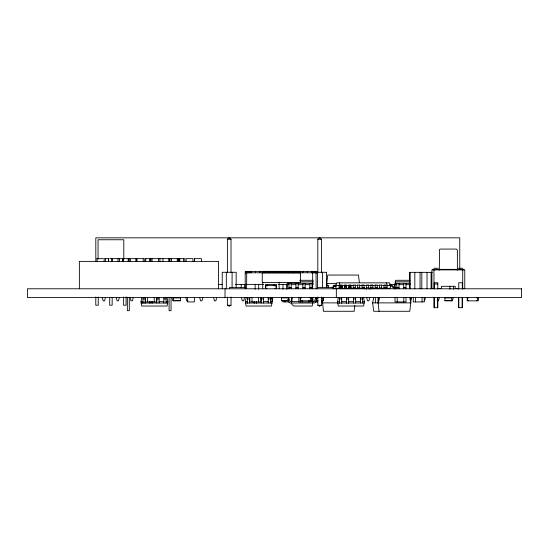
<?xml version="1.0" encoding="UTF-8"?>
<svg xmlns="http://www.w3.org/2000/svg" width="549" height="549" viewBox="0 0 549 549"><rect width="100%" height="100%" fill="white"/><g stroke="black" fill="none" stroke-linecap="round" stroke-linejoin="round"><path stroke-width="0.82" d="M387.1 288.335L387.347 285.59L386.448 282.852M357.982 288.335L335.947 288.335L335.796 285.59L336.674 282.852L389.564 282.852L390.572 285.59L390.298 288.335L385.384 288.335M327.177 285.727L326.737 283.442L327.76 275.049L358.47 275.049L359.396 282.605M354.846 305.402L354.126 311.276L323.416 311.276L322.393 300.598M167.054 297.544L167.836 301.655L167.095 306.033L141.731 306.033L140.997 301.655L141.772 297.544M271.405 297.544L272.18 301.655L271.446 306.033L246.082 306.033L245.341 301.655L246.124 297.544M292.343 297.544L291.56 303.021L291.931 304.53L293.893 306.033L312.189 306.033L312.93 301.655L312.148 297.544M363.582 297.544L364.364 301.655L363.623 306.033L338.259 306.033L337.525 301.655L338.301 297.544M379.071 311.276L378.048 302.883L379.071 297.544L379.071 300.598M410.81 297.544L410.81 302.883L409.78 311.276L373.732 311.276L372.634 302.883L373.732 297.544M395.692 288.781L395.692 287.765L394.443 287.745A1.016 1.016 0 0 1 393.997 287.511L391.965 285.302L390.181 285.089L390.181 286.104L391.437 286.125A1.016 1.016 0 0 1 391.876 286.358L394.017 288.63A1.359 1.359 0 0 0 394.457 288.767L395.692 288.781L394.916 284.67L395.651 280.292L410.028 280.292M105.429 297.558L104.55 300.831L103.178 300.831L102.306 297.558M119.339 297.558L118.46 300.831L117.095 300.831L116.216 297.558M133.256 297.558L132.378 300.831L131.005 300.831L130.134 297.558M202.821 297.558L201.943 300.831L200.577 300.831L199.699 297.558M216.738 297.558L215.86 300.831L214.487 300.831L213.616 297.558M244.566 297.558L243.687 300.831L242.315 300.831L241.443 297.558M369.786 297.558L368.907 300.831L367.542 300.831L366.663 297.558M410.652 300.831L411.53 297.558M424.562 300.831L425.441 297.558M439.358 297.558L438.479 300.831L437.107 300.831M453.268 297.558L452.39 300.831L444.923 300.845L444.923 297.544M339.783 282.852L339.014 285.59L339.138 288.335M316.595 299.425L315.75 301.82A2.1 2.1 0 0 1 314.062 303.014L290.428 303.014A2.1 2.1 0 0 1 288.74 301.82L287.896 299.425M245.65 271.837L245.197 272.915L245.197 288.781M333.044 287.848L334.355 286.358A1.016 1.016 0 0 1 334.801 286.125L336.05 286.104L336.05 285.089L334.272 285.302L332.234 287.518M317.816 272.277L317.816 239.268L319.628 237.724L321.446 239.268L321.446 272.277M227.389 272.277L227.389 239.268L229.208 237.724L231.019 239.268L231.019 272.277M246.727 272.778L246.59 288.781M317.816 297.03L317.816 305.285L319.655 306.095L321.446 305.285L321.446 297.03M227.389 297.03L227.389 305.285L229.18 306.095L231.019 305.285L231.019 297.03M246.254 271.46L246.727 271.384M227.389 239.268L231.019 239.268M317.816 239.268L321.446 239.268M96.761 258.654L103.239 258.654M109.704 258.654L122.949 258.654L122.949 261.393M123.353 258.654L130.003 258.654M137.415 258.654L143.364 258.654M433.827 268.255L438.205 268.255M458.477 268.255L462.855 268.255M316.752 272.277L326.593 272.277L326.593 287.127M432.338 272.345L409.396 272.345L409.396 288.781M262.244 272.853L300.509 272.915M299.665 280.292L313.191 280.292M300.09 281.795L313.561 281.795M395.28 281.795L409.595 281.795M313.335 283.305L287.086 283.305L287.868 288.781M394.916 283.305L410.014 283.305M326.737 283.442L336.564 283.442M434.232 284.025L437.793 284.025M218.269 284.396L222.551 284.396M235.397 284.396L263.657 284.396M278.213 284.396L287.635 284.396M389.536 284.396L394.676 284.396M287.086 284.67L288.98 284.67M291.169 284.67L295.932 284.67M298.128 284.67L303 284.67L303 283.305M309.959 284.67L305.189 284.67L305.189 283.305M313.335 284.67L312.148 284.67L312.148 283.305M394.916 284.67L396.803 284.67M398.993 284.67L403.762 284.67M405.951 284.67L410.014 284.67M340.126 285.089L342.151 285.089M344.511 285.089L346.529 285.089M348.896 285.089L350.914 285.089M353.275 285.089L355.292 285.089M357.66 285.089L359.677 285.089M362.038 285.089L364.062 285.089M366.423 285.089L368.441 285.089M370.808 285.089L372.826 285.089M375.187 285.089L377.204 285.089M379.572 285.089L381.589 285.089M383.95 285.089L385.974 285.089M265.448 285.473L276.428 285.473M326.566 285.473L328.275 285.473L328.275 287.559M335.796 285.59L349.191 285.59M350.886 285.59L353.432 285.59M355.128 285.59L357.674 285.59M359.369 285.59L361.908 285.59M363.603 285.59L366.149 285.59M367.844 285.59L375.475 285.59M377.17 285.59L379.716 285.59M381.411 285.59L383.957 285.59M385.652 285.59L390.572 285.59M326.566 285.844L328.275 285.844M333.614 285.844L336.173 285.844M245.197 287.388L229.544 287.388L229.544 288.781M288.98 287.408L291.169 287.408M295.932 287.408L298.128 287.408M302.89 287.408L305.079 287.408M309.849 287.408L312.038 287.408M317.548 287.388L333.202 287.388L333.202 288.781M396.803 287.408L398.993 287.408M403.762 287.408L405.951 287.408M340.126 287.765L342.151 287.765M344.511 287.765L346.536 287.765M348.896 287.765L350.921 287.765M353.275 287.765L355.299 287.765M357.66 287.765L359.684 287.765M362.038 287.765L364.062 287.765M366.423 287.765L368.448 287.765M370.808 287.765L372.833 287.765M375.187 287.765L377.211 287.765M379.572 287.765L381.596 287.765M383.95 287.765L385.974 287.765M359.698 288.335L362.265 288.335M363.973 288.335L366.547 288.335M368.255 288.335L370.829 288.335M372.538 288.335L375.111 288.335M376.82 288.335L379.393 288.335M381.102 288.335L383.676 288.335M333.614 288.41L340.449 288.41M372.702 288.41L375.262 288.41M382.31 288.41L384.019 288.41M385.727 288.41L389.145 288.41M434.232 288.52L431.905 288.52L431.905 269.895L464.777 269.895L464.777 288.52L462.306 288.52M437.793 288.52L441.492 288.52L441.492 286.324L455.19 286.324L455.19 288.52L458.744 288.52M173.601 297.908L180.443 297.908M270.911 297.908L272.62 297.908M281.438 297.908L288.273 297.908M316.217 297.908L317.926 297.908M321.343 297.908L323.052 297.908M444.923 297.908L451.758 297.908M142.994 298.917L145.183 298.917M156.904 298.917L159.1 298.917M163.863 298.917L166.059 298.917M247.338 298.917L249.534 298.917M261.255 298.917L263.445 298.917M268.214 298.917L270.403 298.917M339.522 298.917L341.711 298.917M346.481 298.917L348.67 298.917M353.432 298.917L355.628 298.917M360.391 298.917L362.58 298.917M173.601 300.481L180.443 300.481M281.438 300.481L288.273 300.481M316.217 300.481L317.926 300.481M321.343 300.481L323.052 300.481M444.923 300.481L451.758 300.481M188.032 300.831L186.66 300.831L185.788 297.558M300.234 300.845L311.214 300.845M317.926 300.845L316.217 300.845L316.217 297.544M321.343 300.845L323.052 300.845L323.052 297.544M140.997 301.655L142.884 301.655L142.884 303.021M159.1 301.655L163.863 301.655M166.059 301.655L167.836 301.655M245.341 301.655L247.228 301.655L247.228 303.021M263.445 301.655L268.214 301.655M270.403 301.655L272.18 301.655M299.253 301.655L290.641 301.655A0.727 0.727 0 0 1 289.954 301.168L289.172 298.937A2.093 2.093 0 0 0 288.04 297.716M311.221 301.655L313.85 301.655A0.727 0.727 0 0 0 314.536 301.168L315.318 298.937A2.093 2.093 0 0 1 316.45 297.716M337.525 301.655L339.412 301.655L339.412 303.021M353.432 301.655L348.56 301.655L348.56 303.021M355.628 301.655L360.391 301.655M362.58 301.655L364.364 301.655M289.151 301.929L282.852 301.929L282.852 300.468M315.339 301.929L317.802 301.929M337.951 302.883L322.393 302.883L323.416 297.544L323.416 299.829M372.634 302.883L410.81 302.883L409.78 297.544M140.997 303.021L167.836 303.021M245.341 303.021L272.18 303.021M337.525 303.021L364.364 303.021M227.389 305.285L231.019 305.285M317.816 305.285L321.446 305.285M316.018 271.384L316.492 271.46M316.018 272.778L316.162 288.781M317.102 271.837L317.548 272.915L317.548 288.781M171.871 297.558L172.75 300.831L180.443 300.845L180.443 297.544M478.179 297.544L478.179 300.845L467.199 300.845L467.199 297.544M476.806 297.544L476.806 297.908L477.836 297.908L477.836 300.481L476.806 300.481L476.806 300.845M468.572 297.544L468.572 297.908L467.542 297.908L467.542 300.481L468.572 300.481L468.572 300.845M463.809 269.895L463.809 269.353L432.873 269.353L432.873 269.895M462.718 269.895L462.718 288.52M462.306 289.261L462.306 282.749L458.744 282.749L458.744 289.261M462.306 297.647L462.306 307.701L458.655 307.701L458.655 297.647M462.176 269.353L462.176 269.895M462.21 297.647L462.21 307.701M459.76 268.31L459.76 237.834L95.814 237.834L95.814 261.537M458.744 297.647L458.744 307.701M457.379 270.19L457.379 250.172L456.281 249.074L440.394 249.074L439.529 249.507L439.303 270.19M453.488 286.043L453.488 289.337M451.758 297.544L451.758 300.845M449.926 286.043L449.926 289.337M437.793 289.097L437.793 282.749L434.232 282.749L434.232 289.097M437.793 297.558L437.793 307.701L434.053 307.701L434.053 297.558M437.615 297.558L437.615 307.701M434.506 269.353L434.506 269.895M434.232 297.558L434.232 307.701M433.964 269.895L433.964 288.52M431.095 272.345L431.095 288.781M427.019 272.345L427.019 288.781M424.253 297.544L424.253 301.929L413.294 301.929L413.294 297.544M422.064 297.544L422.064 301.929M421.81 272.345L421.81 288.781M420.054 272.345L420.054 288.781M415.49 297.544L415.49 301.929M414.831 272.345L414.831 288.781M410.213 272.345L410.213 288.781M405.992 297.544L405.992 301.929L395.033 301.929L395.033 297.544M405.951 283.305L405.951 288.781M403.762 283.305L403.762 288.781M403.796 297.544L403.796 301.929M398.993 283.305L398.993 288.781M397.222 297.544L397.222 301.929M396.803 283.305L396.803 288.781M394.271 284.403L394.271 287.69M389.152 288.232L389.145 288.781M386.105 287.765L386.105 288.781M385.974 285.103L385.974 288.781M383.95 285.103L383.95 288.781M382.303 288.232L382.31 288.781M381.727 287.765L381.727 288.781M381.596 285.103L381.596 288.781M379.572 285.103L379.572 288.781M378.048 297.544L378.048 302.883M377.341 287.765L377.341 288.781M377.211 285.103L377.211 288.781M376.971 288.41L376.971 288.781M375.372 297.544L375.372 302.883M375.187 285.103L375.187 288.781M372.963 287.765L372.963 288.781M372.833 285.103L372.833 288.781M370.808 285.103L370.808 288.781M370.136 288.41L370.136 288.781M370.005 287.69L370.005 289.337M368.578 287.765L368.578 288.781M368.448 285.103L368.448 288.781M366.423 285.103L366.444 289.337M364.804 288.232L364.804 288.781M364.193 287.765L364.193 288.781M364.062 285.103L364.062 288.781M362.58 297.544L362.58 303.021M362.038 285.103L362.038 288.781M360.391 297.544L360.391 303.021M359.815 287.765L359.815 288.781M359.684 285.103L359.684 288.781M357.66 285.103L357.66 288.781M355.628 297.544L355.628 303.021M355.429 287.765L355.429 288.781M355.299 285.103L355.299 288.781M353.432 297.544L353.432 303.021M353.275 285.103L353.275 288.781M352.63 288.232L352.63 288.781M351.051 287.765L351.051 288.781M350.921 285.103L350.921 288.781M349.027 287.765L349.027 288.781M348.896 285.103L348.896 288.781M348.67 297.544L348.67 303.021M346.666 287.765L346.666 288.781M346.536 285.103L346.536 288.781M346.481 297.544L346.481 303.021M346.371 303.021L346.371 301.655L341.602 301.655L341.602 303.021M344.642 287.765L344.642 288.781M344.511 285.103L344.511 288.781M342.281 287.765L342.281 288.781M342.151 285.103L342.151 288.781M341.711 297.544L341.711 303.021M340.256 287.765L340.256 288.781M340.126 285.103L340.126 288.781M339.522 297.544L339.522 303.021M336.331 288.781L336.331 297.544M333.614 285.473L333.614 288.781M326.737 284.204L326.737 285.727M322.517 272.277L322.517 287.127M321.639 300.468L321.639 301.929M319.655 305.285L319.655 306.095M317.322 271.384L317.322 272.778M317.048 271.384L317.048 272.778M316.684 271.384L316.684 272.778M316.238 271.384L316.238 272.778M315.716 271.384L315.716 272.778M315.14 271.384L315.14 272.778M314.515 271.384L314.515 272.778M313.877 271.384L313.877 272.778M313.225 271.384L313.225 272.778M312.875 297.544L312.875 301.929M312.676 272.277L312.676 288.781M312.594 271.384L312.594 272.778M311.99 271.384L311.99 272.778M312.038 283.305L312.038 288.781M311.427 271.384L311.427 272.778M311.214 297.544L311.201 301.929L298.821 301.929L298.821 297.544M309.849 283.305L309.849 288.781M309.842 297.544L309.842 297.908L310.871 297.908L310.871 300.481L309.842 300.481L309.842 300.845M309.012 300.392L309.012 301.929M307.268 271.384L307.268 272.778M305.079 283.305L305.079 288.781M302.883 271.384L302.883 272.778M302.89 283.305L302.89 288.781M302.437 300.392L302.437 301.929M301.607 297.544L301.607 297.908L300.577 297.908L300.577 300.481L301.607 300.481L301.607 300.845M300.509 271.384L262.244 271.384M300.509 272.681L300.509 282.515L262.244 282.515L262.244 272.681M300.234 297.544L300.248 301.929M298.306 271.384L298.306 272.778M298.128 283.305L298.128 288.781M295.932 283.305L295.932 288.781M293.578 271.384L293.578 272.778M291.615 297.544L291.615 301.929M291.169 283.305L291.169 288.781M288.98 283.305L288.98 288.781M288.74 271.384L288.74 272.778M288.273 297.544L288.273 300.845L281.438 300.845L281.438 297.544M286.523 284.403L286.523 289.337M285.048 300.392L285.048 301.929M283.84 271.384L283.84 272.778M282.961 284.403L282.961 289.337M279.146 282.172L279.146 288.781M278.913 271.384L278.913 272.778M276.428 288.781L276.415 284.396L265.462 284.396L265.448 288.781M275.056 285.473L275.056 285.844L276.085 285.844L276.085 288.41L275.056 288.41L275.056 288.781M274.226 284.396L274.226 285.933M274.006 271.384L274.006 272.778M272.62 297.544L272.62 300.845M270.403 297.544L270.403 303.021M269.168 271.384L269.168 272.778M268.214 297.544L268.214 303.021M267.651 284.396L267.651 285.933M266.821 285.473L266.821 285.844L265.791 285.844L265.791 288.41L266.821 288.41L266.821 288.781M264.44 271.384L264.44 272.778M263.445 297.544L263.445 303.021M262.738 282.172L262.738 288.781M261.255 297.544L261.255 303.021M260.775 297.544L260.768 301.929L249.809 301.929L249.802 297.544M259.862 271.384L259.862 272.778M258.696 284.403L258.696 289.337M258.579 297.544L258.579 301.929M256.486 301.648L256.486 303.021M256.376 301.655L256.376 303.021M255.477 271.384L255.477 272.778M255.134 284.403L255.134 289.337M254.297 301.648L254.297 303.021M254.187 301.655L254.187 303.021M252.005 297.544L252.005 301.929M251.325 271.384L251.325 272.778M250.763 271.384L250.763 272.778M250.159 271.384L250.159 272.778M249.534 297.544L249.534 303.021M249.521 271.384L249.521 272.778M248.875 271.384L248.875 272.778M248.23 271.384L248.23 272.778M247.613 271.384L247.613 272.778M247.338 297.544L247.338 303.021M247.036 271.384L247.036 272.778M246.515 271.384L246.515 272.778M246.069 271.384L246.069 272.778M245.698 271.384L245.698 272.778M245.43 271.384L245.43 272.778M244.785 284.403L244.785 287.69M241.224 284.403L241.224 287.69M236.159 287.127L236.159 272.277L222.242 272.277L222.242 288.781M232.083 272.277L232.083 287.127M229.18 305.285L229.18 306.095M226.318 272.277L226.318 288.781M225.021 288.781L225.021 297.544M218.509 288.781L218.509 261.393L79.372 261.393L79.372 288.781M201.401 261.393L201.401 258.654L194.47 258.654L194.47 261.393M194.566 258.654L194.566 261.393M194.36 297.544L194.36 301.929L187.511 301.929L187.511 297.544M192.967 261.393L192.967 258.654L186.09 258.654L186.09 261.393M184.862 261.393L184.862 258.654L144.73 258.654L144.73 261.393M183.503 258.654L183.503 261.393M179.784 258.654L179.784 261.393M179.207 258.654L179.207 261.393M178.775 258.654L178.775 261.393M178.192 258.654L178.192 261.393M177.272 258.654L177.272 261.393M173.601 297.544L173.601 300.845M171.46 258.654L171.46 261.393M171.041 297.208L171.041 310.693L169.092 310.693L169.092 297.208M169.957 258.654L169.957 261.393M169.236 258.654L169.236 261.393M168.962 258.654L168.962 261.393M166.059 297.544L166.059 303.021M163.863 297.544L163.863 303.021M162.936 258.654L162.936 261.393M159.924 258.654L159.924 261.393M159.1 297.544L159.1 303.021M158.421 258.654L158.421 261.393M156.904 297.544L156.904 303.021M156.417 297.544L156.417 301.929L145.458 301.929L145.458 297.544M154.221 297.544L154.221 301.929M152.142 301.648L152.142 303.021M152.025 258.654L152.025 261.393M152.032 301.655L152.032 303.021M150.776 258.654L150.776 261.393M150.659 258.654L150.659 261.393M149.952 301.648L149.952 303.021M149.843 301.655L149.843 303.021M149.651 258.654L149.651 261.393M147.647 297.544L147.647 301.929M145.739 258.654L145.739 261.393M145.183 297.544L145.183 303.021M145.073 301.655L145.073 303.021M143.227 258.654L143.227 261.393M142.994 297.544L142.994 303.021M136.962 261.393L136.962 258.654L130.58 258.654L130.58 261.393M136.186 258.654L136.207 261.393M136.09 258.654L136.09 261.393M129.214 258.654L129.214 261.393M129.296 297.208L129.296 310.693L127.347 310.693L127.347 297.208M128.466 258.654L128.466 261.393M128.205 258.654L128.205 261.393M126.078 296.899L126.078 305.21L123.614 305.21L123.614 296.92M123.806 259.245L123.806 239.755L98.058 239.755L98.058 259.245M123.587 258.654L123.587 261.393M122.53 258.654L122.53 261.393M119.524 258.654L119.524 261.393M118.028 258.654L118.028 261.393M112.6 258.654L112.6 261.393M112.168 297.544L112.168 305.21L109.697 305.21L109.697 297.544M111.584 258.654L111.584 261.393M108.613 261.393L108.613 258.654L104.132 258.654L104.132 261.393M108.489 258.654L108.489 261.393M105.483 258.654L105.483 261.393M98.25 296.92L98.25 305.21L95.787 305.21L95.787 296.899M97.063 258.654L97.063 261.393M317.487 271.384L245.259 271.384L245.259 272.778L317.487 272.778L317.487 271.384M342.151 286.084L340.126 286.084L342.151 286.104M346.529 286.084L344.511 286.084L346.536 286.104M350.914 286.084L348.896 286.084L350.921 286.104M521.55 288.781L27.45 288.781L27.45 297.544L521.55 297.544L521.55 288.781"/></g></svg>
